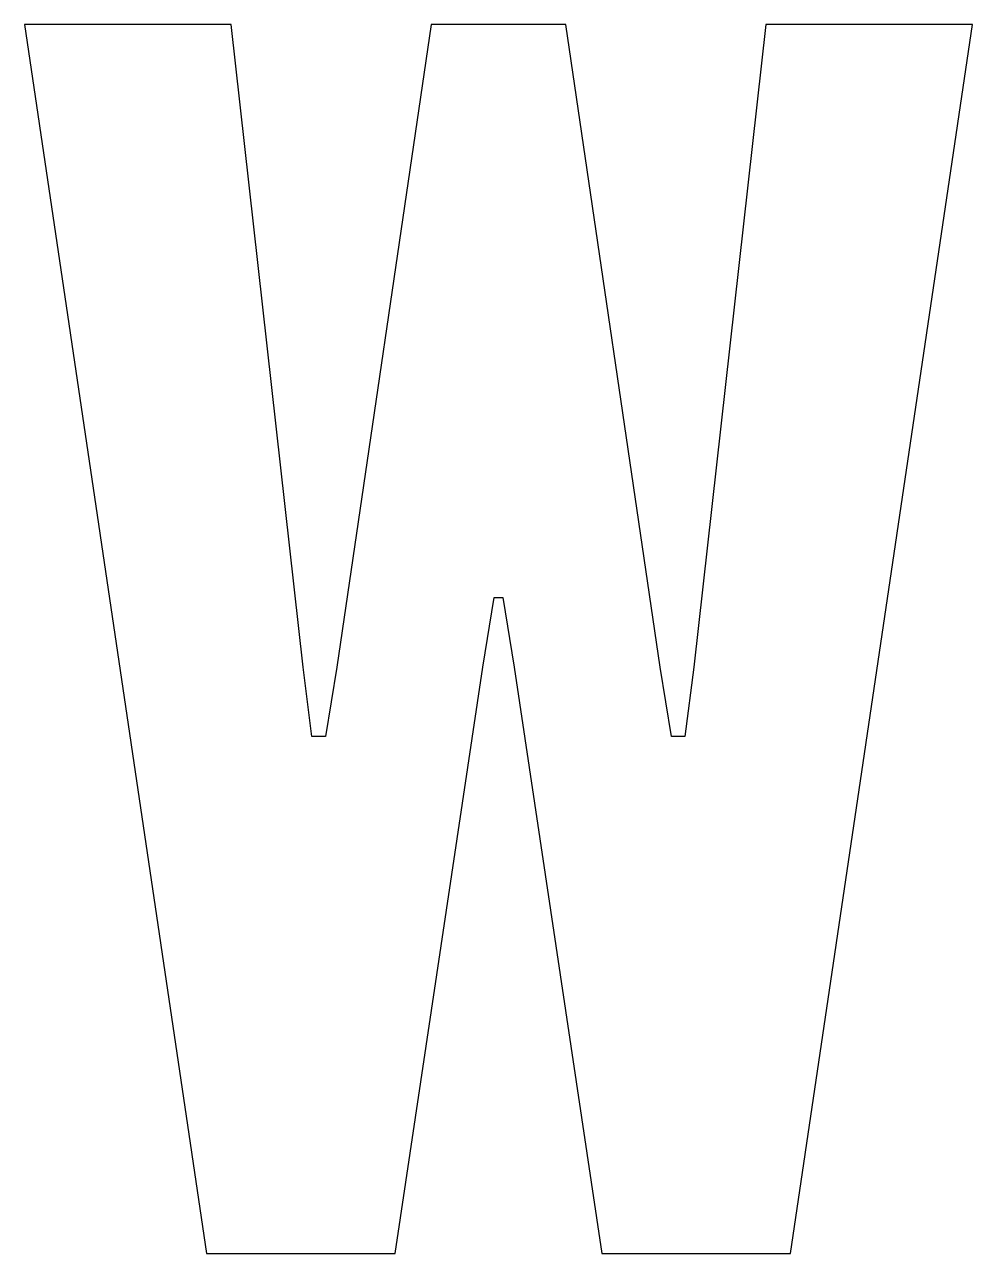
# Model space of a CAD drawing. Extents: x 0 to 0.675, y 0 to 0.875.
import ezdxf

# ---------------------------------------------------------------- set-up
doc = ezdxf.new("R2010")
doc.units = 0
doc.layers.get('0').update_dxf_attribs({"linetype": 'CONTINUOUS'})

msp = doc.modelspace()

# ---------------------------------------------------------------- linework, layer by layer
at = {"color": 0}
for p, q in [((0.14719, 0.87522), (0.00005, 0.87522)), ((0.00005, 0.87522), (0.12961, 0)), ((0.19841, 0.41753), (0.14719, 0.87522)), ((0.28955, 0.87522), (0.22249, 0.41753)), ((0.38569, 0.87522), (0.28955, 0.87522)), ((0.45275, 0.41753), (0.38569, 0.87522)), ((0.52805, 0.87522), (0.47683, 0.41753)), ((0.67519, 0.87522), (0.52805, 0.87522)), ((0.54563, 0), (0.67519, 0.87522)), ((0.32644, 0.41753), (0.33447, 0.46723)), ((0.33447, 0.46723), (0.34077, 0.46723)), ((0.34077, 0.46723), (0.3488, 0.41753)), ((0.2047, 0.36806), (0.19841, 0.41753)), ((0.22249, 0.41753), (0.21446, 0.36806)), ((0.26394, 0), (0.32644, 0.41753)), ((0.3488, 0.41753), (0.4113, 0)), ((0.46077, 0.36806), (0.45275, 0.41753)), ((0.47683, 0.41753), (0.47032, 0.36806)), ((0.21446, 0.36806), (0.2047, 0.36806)), ((0.47032, 0.36806), (0.46077, 0.36806)), ((0.12961, 0), (0.26394, 0)), ((0.4113, 0), (0.54563, 0))]:
    msp.add_line(p, q, dxfattribs=at)

doc.saveas('drawing.dxf')
